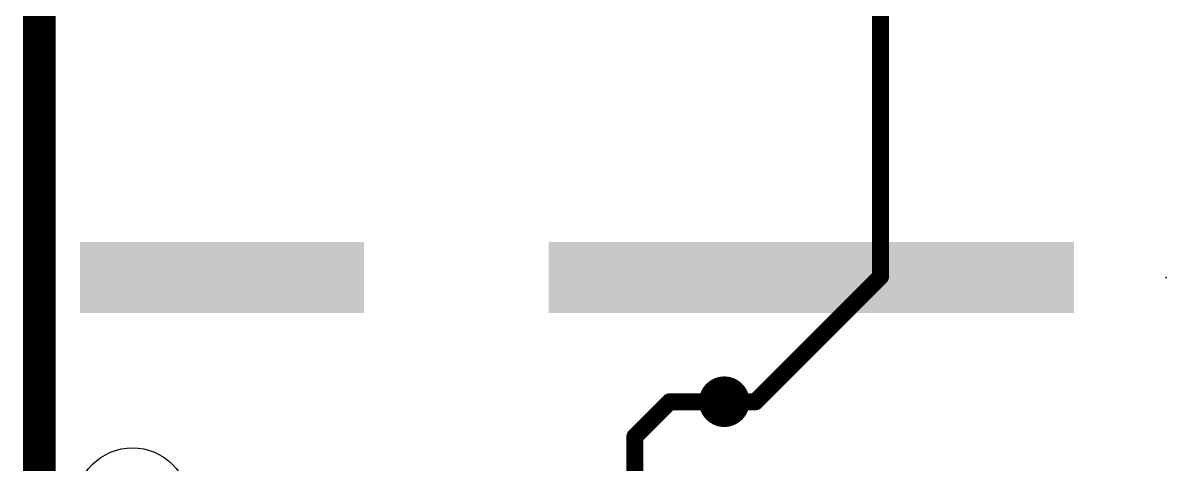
# Model space of a CAD drawing. Extents: x -5 to 103, y -6 to 58.
# Drawn here: x 26.54 to 36.77, y 34.19 to 38.14 of the extents above; entities that cross this region are included whole.
import ezdxf

# ---------------------------------------------------------------- set-up
doc = ezdxf.new("R2010")
doc.units = 0
for name, color, linetype in [('1', 12, 'CONTINUOUS'), ('16', 132, 'CONTINUOUS'), ('18', 110, 'CONTINUOUS'), ('20', 31, 'CONTINUOUS'), ('21', 40, 'CONTINUOUS'), ('23', 53, 'CONTINUOUS'), ('51', 254, 'CONTINUOUS')]:
    doc.layers.add(name, color=color, linetype=linetype)

# ---------------------------------------------------------------- blocks, each defined once
blk = doc.blocks.new('RECT')
blk.add_solid([(-0.5, -0.5), (0.5, -0.5), (-0.5, 0.5), (0.5, 0.5)])
blk = doc.blocks.new('ROUNDV')
at = {"const_width": 0.5}
blk.add_lwpolyline([(0, -0.25, 1), (0, 0.25, 1), (0, -0.25)], format="xyb", dxfattribs=at)

msp = doc.modelspace()

# ---------------------------------------------------------------- linework, layer by layer
at = {"layer": '1'}
for points, const_width in [([(26.67, 40.64), (26.67, 30.48)], 0.254), ([(32.3291, 34.7472), (32.0179, 34.436)], 0.1524), ([(32.8168, 34.7472), (32.3291, 34.7472)], 0.1524), ([(32.0179, 34.436), (32.0179, 32.658)], 0.1524)]:
    msp.add_lwpolyline(points, dxfattribs=dict(at, const_width=const_width))
at = {"layer": '1', "const_width": 0.0762}
for points in [[(32.3291, 34.7853, 1), (32.3291, 34.7091)], [(32.356, 34.7203, 1), (32.3022, 34.7741)], [(32.8168, 34.7091, 1), (32.8168, 34.7853)], [(32.056, 34.436, 1), (31.9798, 34.436)], [(31.991, 34.4629, 1), (32.0448, 34.4091)]]:
    msp.add_lwpolyline(points, format="xyb", dxfattribs=at)
at = {"layer": '16', "const_width": 0.1524}
for points in [[(34.2138, 41.91), (34.2138, 35.8648)], [(34.2138, 35.8648), (33.0962, 34.7472)], [(33.0962, 34.7472), (32.8168, 34.7472)]]:
    msp.add_lwpolyline(points, dxfattribs=at)
at = {"layer": '16', "const_width": 0.0762}
for points in [[(34.1757, 35.8648, 1), (34.2519, 35.8648)], [(34.2407, 35.8379, 1), (34.1869, 35.8917)], [(32.8168, 34.7853, 1), (32.8168, 34.7091)], [(33.0693, 34.7741, 1), (33.1231, 34.7203)], [(33.0962, 34.7091, 1), (33.0962, 34.7853)]]:
    msp.add_lwpolyline(points, format="xyb", dxfattribs=at)
at = {"layer": '20'}
msp.add_circle((27.5235, 33.8264), 0.508, dxfattribs=at)
at = {"layer": '21', "const_width": 0.1524}
msp.add_lwpolyline([(26.6345, 38.9572), (26.6345, 32.7596)], dxfattribs=at)
at = {"layer": '23'}
msp.add_point((36.7691, 35.8584), dxfattribs=at)
at = {"layer": '51', "const_width": 0.1524}
msp.add_lwpolyline([(26.7615, 38.8556), (26.7615, 32.8612)], dxfattribs=at)

# ---------------------------------------------------------------- block references
at = {"layer": '1', "yscale": 0.635}
for p, xscale in [((28.3236, 35.8584), 2.54), ((33.5941, 35.8584), 4.699)]:
    msp.add_blockref('RECT', p, dxfattribs=dict(at, xscale=xscale))
at = {"layer": '18', "xscale": 0.4524, "yscale": 0.4524}
msp.add_blockref('ROUNDV', (32.8168, 34.7472), dxfattribs=at)
msp.add_blockref('ROUNDV', (32.8168, 34.7472), dxfattribs=at)

doc.saveas('drawing.dxf')
